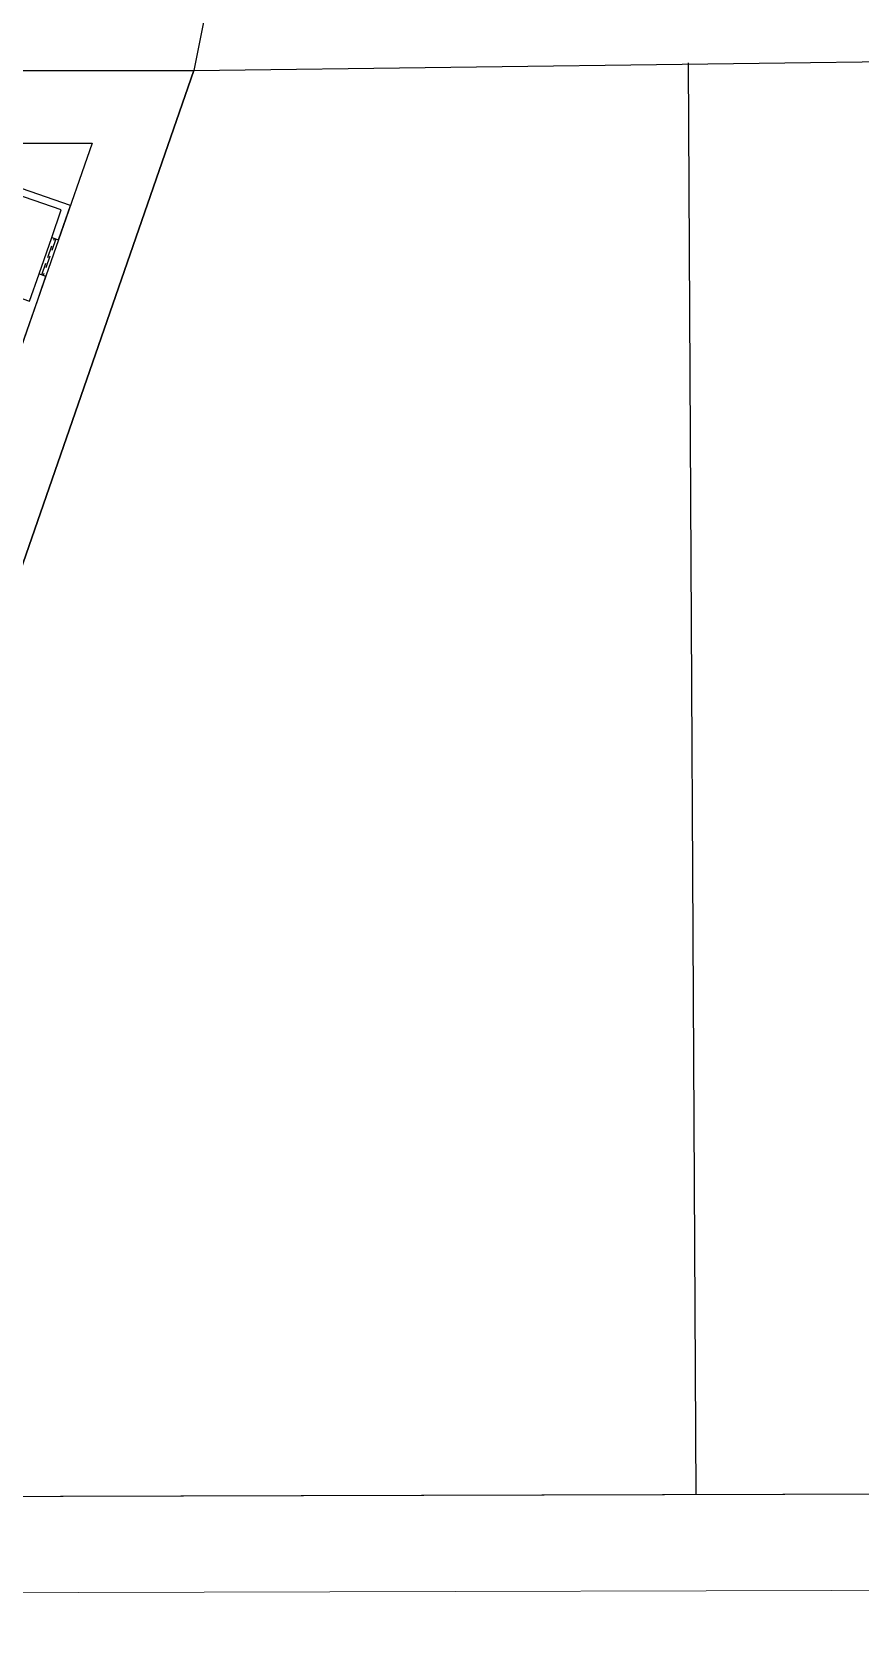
# Model space of a CAD drawing. Header units: centimetres. Extents: x 0 to 1302389, y -144212 to 85618.
# Drawn here: x 658713 to 660428, y -73293 to -69998 of the extents above; entities that cross this region are included whole.
import ezdxf

# ---------------------------------------------------------------- set-up
doc = ezdxf.new("R2010")
doc.units = ezdxf.units.CM
doc.header["$LTSCALE"] = 4
doc.linetypes.add('DASHED2', pattern=[9.525, 6.35, -3.175])
for name, color, linetype in [('0.1', 1, 'Continuous'), ('0.2', 2, 'Continuous'), ('0.6', 6, 'Continuous'), ('04', 254, 'Continuous'), ('LIMITE-L', 7, 'Continuous')]:
    doc.layers.add(name, color=color, linetype=linetype)
doc.layers.add('P-MEIOFIO', color=171, linetype='Continuous', lineweight=9)

msp = doc.modelspace()

# ---------------------------------------------------------------- linework, layer by layer
at = {"color": 1}
msp.add_lwpolyline([(659650.548, -67065.363), (665220.33, -67034.993), (665252.936, -73014.749), (658029.975, -73034.495)], dxfattribs=at)
at = {"layer": '0.1'}
for p, q in [((658728.112, -70499.696), (658754.324, -70424.112)), ((658768.496, -70429.026), (658742.284, -70504.61))]:
    msp.add_line(p, q, dxfattribs=at)
at = {"layer": '0.2', "linetype": 'DASHED2'}
for p, q in [((658733.781, -70501.662), (658759.993, -70426.078)), ((658762.827, -70427.06), (658736.615, -70502.645))]:
    msp.add_line(p, q, dxfattribs=at)
at = {"layer": '0.6'}
for p, q in [((658754.324, -70424.112), (658768.496, -70429.026)), ((658728.112, -70499.696), (658742.284, -70504.61))]:
    msp.add_line(p, q, dxfattribs=at)
for points in [[(658214.921, -70228.744), (658837.951, -70228.744), (658768.496, -70429.026)], [(658768.496, -70429.026), (658793.069, -70358.166), (658424.597, -70230.385), (658349.238, -70447.689)], [(658754.324, -70424.112), (658773.982, -70367.424), (658433.854, -70249.472), (658368.325, -70438.432), (658377.773, -70441.708)], [(658472.253, -70474.473), (658708.453, -70556.384), (658728.112, -70499.696)], [(658742.284, -70504.61), (658668.564, -70717.191)], [(658717.711, -70575.471), (658742.284, -70504.61)], [(658668.564, -70717.191), (658722.625, -70561.298)]]:
    msp.add_lwpolyline(points, dxfattribs=at)
at = {"layer": '04'}
for points in [[(659651.521, -67060.491), (665220.33, -67034.993), (665252.936, -73014.749), (658023.711, -73034.512), (659048.733, -70078.744)], [(659651.521, -67060.491), (659048.733, -70078.744), (661708.369, -70044.11), (662246.754, -70044.11)], [(660088.45, -73028.868), (660072.278, -70062.871)]]:
    msp.add_lwpolyline(points, dxfattribs=at)
at = {"layer": 'LIMITE-L'}
msp.add_lwpolyline([(658023.711, -73034.512), (645666.407, -73068.294), (646048.293, -70078.744), (659048.733, -70078.744)], close=True, dxfattribs=at)
at = {"layer": 'P-MEIOFIO'}
msp.add_lwpolyline([(646514.728, -66884.403), (644621.139, -66894.728), (643425.188, -66901.249), (640983.454, -66914.563, 0.41421356), (640834.775, -67064.872), (640841.568, -68310.655), (640848.089, -69506.606), (640854.61, -70702.557), (640861.131, -71898.508), (640867.924, -73144.291, 0.41421356), (641018.233, -73292.97), (643459.967, -73279.656), (644655.918, -73273.135), (645667.494, -73267.619), (658030.52, -73233.822), (665303.448, -73213.94, 0.41501014), (665452.533, -73063.63), (665419.384, -66984.075, 0.41421356), (665269.074, -66835.396), (659690.401, -66865.815)], format="xyb", dxfattribs=at)

doc.saveas('drawing.dxf')
